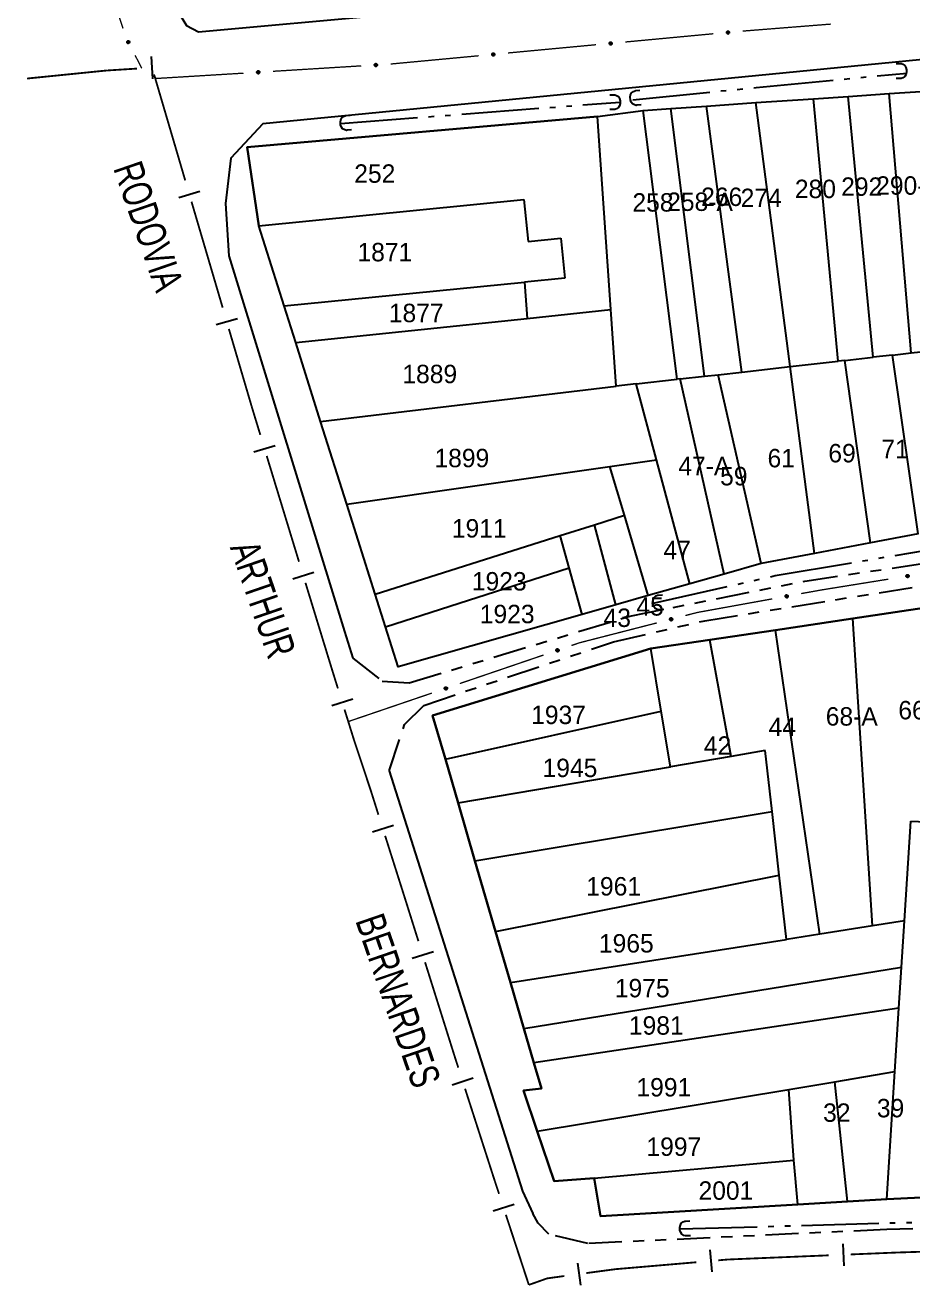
# Model space of a CAD drawing. Extents: x 201225 to 202591, y 4854937 to 4856079.
# Drawn here: x 201506.8 to 201627.3, y 4854936.7 to 4855107.8 of the extents above; entities that cross this region are included whole.
import ezdxf
from ezdxf.enums import TextEntityAlignment as Align

# ---------------------------------------------------------------- set-up
doc = ezdxf.new("R2010")
doc.units = 0
doc.header["$LTSCALE"] = 1.5
doc.header["$MEASUREMENT"] = 0
doc.linetypes.add('TRACO_05', pattern=[11, 7, -1, 0.5, -1, 0.5, -1])
doc.linetypes.add('TRACO_25', pattern=[8, 3, -1, 1, -1, 1, -1])
for name, color, linetype in [('CD_MALHA_LOTES', 7, 'CONTINUOUS'), ('HD-VALAS-DRENOS', 170, 'CONTINUOUS'), ('LM-LIM-SETORES-BAIRROS', 250, 'CONTINUOUS'), ('RU-QUADRA', 210, 'CONTINUOUS'), ('SV-BUEIRO-VALA', 7, 'CONTINUOUS'), ('SV-EIXO-RUA-N-PAV', 6, 'CONTINUOUS'), ('SV-EIXO-RUA-PAV', 20, 'CONTINUOUS'), ('SV-ROD-ESTADUAIS', 20, 'CONTINUOUS'), ('SV-RUA-NAO-PAV', 7, 'CONTINUOUS'), ('SV-RUA-PAVIM', 7, 'CONTINUOUS'), ('SV-TXT-ROD-EST', 7, 'CONTINUOUS'), ('Th_NmrPort', 7, 'CONTINUOUS')]:
    doc.layers.add(name, color=color, linetype=linetype)
doc.styles.add('ARIAL', font='ARIAL.SHX')

# ---------------------------------------------------------------- blocks, each defined once
blk = doc.blocks.new('COD120', base_point=(202325.86, 4856054.02))
at = {"layer": 'SV-BUEIRO-VALA'}
blk.add_lwpolyline([(202324.86, 4856052.62), (202324.86, 4856053.203333), (202324.86, 4856053.290833), (202324.943333, 4856053.524167), (202325.11, 4856053.786667), (202325.36, 4856053.9325), (202325.693333, 4856054.02), (202326.026667, 4856054.02), (202326.36, 4856053.9325), (202326.61, 4856053.786667), (202326.776667, 4856053.524167), (202326.86, 4856053.290833), (202326.86, 4856053.203333), (202326.86, 4856052.62)], dxfattribs=at)

msp = doc.modelspace()

# ---------------------------------------------------------------- linework, layer by layer
at = {"layer": 'CD_MALHA_LOTES', "linetype": 'Continuous', "flags": 128}
for points in [[(201605.99, 4855097.34), (201613.81, 4855097.87)], [(201613.81, 4855097.87), (201618.5, 4855098.19)], [(201617.15, 4855062.25), (201613.81, 4855097.87)], [(201618.5, 4855098.19), (201624.09, 4855098.57)], [(201621.93, 4855062.79), (201618.5, 4855098.19)], [(201624.09, 4855098.57), (201629.07, 4855098.91)], [(201627.09, 4855063.37), (201624.09, 4855098.57)], [(201584.48, 4855095.44), (201590.68, 4855096.29)], [(201590.68, 4855096.29), (201594.46, 4855096.55)], [(201595.29, 4855059.79), (201590.68, 4855096.29)], [(201594.46, 4855096.55), (201599.3, 4855096.88)], [(201599.01, 4855060.2), (201594.46, 4855096.55)], [(201599.3, 4855096.88), (201605.99, 4855097.34)], [(201604.07, 4855060.77), (201599.3, 4855096.88)], [(201610.67, 4855061.52), (201605.99, 4855097.34)], [(201584.48, 4855095.44), (201536.94, 4855091.31)], [(201586.32, 4855069.24), (201584.48, 4855095.44)], [(201536.94, 4855091.31), (201538.52, 4855080.6)], [(201538.52, 4855080.6), (201574.52, 4855084.19)], [(201574.52, 4855084.19), (201575.09, 4855078.5)], [(201541.95, 4855069.74), (201538.52, 4855080.6)], [(201575.09, 4855078.5), (201579.5, 4855078.93)], [(201579.5, 4855078.93), (201580.07, 4855073.52)], [(201541.95, 4855069.74), (201574.6, 4855072.98)], [(201580.07, 4855073.52), (201574.6, 4855072.98)], [(201574.6, 4855072.98), (201574.95, 4855068.05)], [(201543.53, 4855064.76), (201541.95, 4855069.74)], [(201574.95, 4855068.05), (201586.32, 4855069.24)], [(201587.05, 4855058.86), (201586.32, 4855069.24)], [(201543.53, 4855064.76), (201574.95, 4855068.05)], [(201546.91, 4855054.07), (201543.53, 4855064.76)], [(201627.09, 4855063.37), (201632.17, 4855063.94)], [(201610.67, 4855061.52), (201617.15, 4855062.25)], [(201618.09, 4855062.35), (201617.15, 4855062.25)], [(201618.09, 4855062.35), (201621.93, 4855062.79)], [(201621.54, 4855037.6), (201618.09, 4855062.35)], [(201624.52, 4855063.08), (201621.93, 4855062.79)], [(201624.52, 4855063.08), (201627.09, 4855063.37)], [(201628.01, 4855038.83), (201624.52, 4855063.08)], [(201595.72, 4855059.83), (201599.01, 4855060.2)], [(201599.01, 4855060.2), (201600.87, 4855060.41)], [(201600.87, 4855060.41), (201604.07, 4855060.77)], [(201606.7, 4855034.77), (201600.87, 4855060.41)], [(201604.07, 4855060.77), (201610.67, 4855061.52)], [(201613.97, 4855036.15), (201610.67, 4855061.52)], [(201546.91, 4855054.07), (201587.05, 4855058.86)], [(201589.75, 4855059.16), (201587.05, 4855058.86)], [(201589.75, 4855059.16), (201595.29, 4855059.79)], [(201592.5, 4855048.87), (201589.75, 4855059.16)], [(201595.72, 4855059.83), (201595.29, 4855059.79)], [(201601.68, 4855033.35), (201595.72, 4855059.83)], [(201550.47, 4855042.82), (201546.91, 4855054.07)], [(201586.19, 4855047.96), (201592.5, 4855048.87)], [(201597.01, 4855032.02), (201592.5, 4855048.87)], [(201550.47, 4855042.82), (201586.19, 4855047.96)], [(201588.15, 4855041.34), (201586.19, 4855047.96)], [(201554.32, 4855030.63), (201550.47, 4855042.82)], [(201584.09, 4855040.05), (201588.15, 4855041.34)], [(201591.38, 4855030.42), (201588.15, 4855041.34)], [(201579.45, 4855038.58), (201584.09, 4855040.05)], [(201586.99, 4855029.17), (201584.09, 4855040.05)], [(201554.32, 4855030.63), (201579.45, 4855038.58)], [(201580.65, 4855034.21), (201579.45, 4855038.58)], [(201628.01, 4855038.83), (201621.54, 4855037.6)], [(201613.97, 4855036.15), (201606.7, 4855034.77)], [(201621.54, 4855037.6), (201613.97, 4855036.15)], [(201606.7, 4855034.77), (201601.68, 4855033.35)], [(201555.73, 4855026.19), (201580.65, 4855034.21)], [(201582.4, 4855027.87), (201580.65, 4855034.21)], [(201601.68, 4855033.35), (201597.01, 4855032.02)], [(201597.01, 4855032.02), (201591.38, 4855030.42)], [(201555.73, 4855026.19), (201554.32, 4855030.63)], [(201591.38, 4855030.42), (201586.99, 4855029.17)], [(201582.4, 4855027.87), (201557.44, 4855020.78)], [(201586.99, 4855029.17), (201582.4, 4855027.87)], [(201619.15, 4855027.31), (201629.74, 4855028.89)], [(201557.44, 4855020.78), (201555.73, 4855026.19)], [(201608.65, 4855025.75), (201619.15, 4855027.31)], [(201621.83, 4854985.6), (201619.15, 4855027.31)], [(201591.73, 4855023.24), (201599.73, 4855024.43)], [(201599.73, 4855024.43), (201608.65, 4855025.75)], [(201602.62, 4855008.6), (201599.73, 4855024.43)], [(201614.69, 4854984.48), (201608.65, 4855025.75)], [(201562.12, 4855014.14), (201591.73, 4855023.24)], [(201593.16, 4855014.72), (201591.73, 4855023.24)], [(201563.85, 4855008.21), (201562.12, 4855014.14)], [(201563.85, 4855008.21), (201593.16, 4855014.72)], [(201594.4, 4855007.2), (201593.16, 4855014.72)], [(201607.26, 4855009.4), (201602.62, 4855008.6)], [(201608.19, 4855001.11), (201607.26, 4855009.4)], [(201565.58, 4855002.28), (201563.85, 4855008.21)], [(201565.58, 4855002.28), (201594.4, 4855007.2)], [(201602.62, 4855008.6), (201594.4, 4855007.2)], [(201567.87, 4854994.42), (201565.58, 4855002.28)], [(201567.87, 4854994.42), (201608.19, 4855001.11)], [(201609.15, 4854992.49), (201608.19, 4855001.11)], [(201626.17, 4854986.28), (201627.04, 4854999.8)], [(201627.04, 4854999.8), (201631.19, 4854999.65)], [(201570.67, 4854984.84), (201567.87, 4854994.42)], [(201570.67, 4854984.84), (201609.15, 4854992.49)], [(201610.13, 4854983.77), (201609.15, 4854992.49)], [(201572.69, 4854977.9), (201570.67, 4854984.84)], [(201621.83, 4854985.6), (201614.69, 4854984.48)], [(201626.17, 4854986.28), (201621.83, 4854985.6)], [(201625.77, 4854980), (201626.17, 4854986.28)], [(201572.69, 4854977.9), (201610.13, 4854983.77)], [(201614.69, 4854984.48), (201610.13, 4854983.77)], [(201574.52, 4854971.65), (201625.77, 4854980)], [(201625.41, 4854974.44), (201625.77, 4854980)], [(201574.52, 4854971.65), (201572.69, 4854977.9)], [(201625.41, 4854974.44), (201575.87, 4854967)], [(201624.86, 4854965.81), (201625.41, 4854974.44)], [(201575.87, 4854967), (201574.52, 4854971.65)], [(201576.88, 4854963.54), (201575.87, 4854967)], [(201610.48, 4854963.41), (201616.69, 4854964.45)], [(201616.69, 4854964.45), (201624.86, 4854965.81)], [(201618.43, 4854948.19), (201616.69, 4854964.45)], [(201623.75, 4854948.49), (201624.86, 4854965.81)], [(201574.45, 4854963.25), (201576.88, 4854963.54)], [(201576.31, 4854957.71), (201574.45, 4854963.25)], [(201576.31, 4854957.71), (201610.48, 4854963.41)], [(201611.13, 4854953.8), (201610.48, 4854963.41)], [(201578.6, 4854950.93), (201576.31, 4854957.71)], [(201584.05, 4854951.36), (201611.13, 4854953.8)], [(201611.7, 4854947.79), (201611.13, 4854953.8)], [(201584.05, 4854951.36), (201578.6, 4854950.93)], [(201584.91, 4854946.2), (201584.05, 4854951.36)], [(201611.7, 4854947.79), (201584.91, 4854946.2)], [(201618.43, 4854948.19), (201611.7, 4854947.79)], [(201623.75, 4854948.49), (201618.43, 4854948.19)], [(201628.48, 4854948.72), (201623.75, 4854948.49)]]:
    msp.add_lwpolyline(points, dxfattribs=at)
at = {"layer": 'HD-VALAS-DRENOS', "linetype": 'TRACO_05'}
for points in [[(201589.29, 4855097.73, 10.26), (201606.05, 4855099.4, 10.26), (201626.52, 4855101.35, 10.17)], [(201549.61, 4855094.51, 10.63), (201587.57, 4855097.41, 10.24)], [(201591.87, 4855029.35, 9.65), (201608.63, 4855033.14, 9.62), (201634.5, 4855037.5, 9.23), (201648.68, 4855039.56, 8.33)], [(201595.68, 4854944.47, 9.64), (201645.26, 4854945.86, 9.65), (201668.35, 4854946.54, 9.26)]]:
    msp.add_polyline3d(points, dxfattribs=at)
at = {"layer": 'LM-LIM-SETORES-BAIRROS'}
for points in [[(201523.91, 4855103.58), (201524.09, 4855100.59)], [(201530.54, 4855085.28), (201527.67, 4855084.44)], [(201535.62, 4855068.01), (201532.74, 4855067.17)], [(201540.74, 4855050.77), (201537.87, 4855049.9)], [(201546, 4855033.56), (201543.13, 4855032.68)], [(201551.29, 4855016.36), (201548.43, 4855015.47)], [(201556.8, 4854999.23), (201553.94, 4854998.33)], [(201562.22, 4854982.07), (201559.36, 4854981.17)], [(201567.64, 4854964.91), (201564.79, 4854963.99)], [(201573.18, 4854947.79), (201570.33, 4854946.86)], [(201617.81, 4854942.46), (201617.93, 4854939.46)], [(201599.76, 4854941.61), (201600.02, 4854938.62)], [(201581.79, 4854939.82), (201582.19, 4854936.85)]]:
    msp.add_lwpolyline(points, dxfattribs=at)
at = {"layer": 'LM-LIM-SETORES-BAIRROS', "const_width": 0.25}
for points in [[(201517.95, 4855101.71), (201507.07, 4855100.61)], [(201518.01, 4855101.71), (201517.95, 4855101.71)], [(201522, 4855101.96), (201518.01, 4855101.71)], [(201528.54, 4855086.78), (201524.31, 4855101.17)], [(201533.62, 4855069.51), (201529.39, 4855083.9)], [(201537.56, 4855056.09), (201534.46, 4855066.63)], [(201537.56, 4855056.08), (201537.56, 4855056.09)], [(201538.73, 4855052.25), (201537.56, 4855056.08)], [(201543.98, 4855035.03), (201539.6, 4855049.38)], [(201544.98, 4855031.76), (201544.86, 4855032.16)], [(201545.15, 4855031.21), (201544.98, 4855031.76)], [(201548.33, 4855020.82), (201545.15, 4855031.21)], [(201548.37, 4855020.69), (201548.33, 4855020.82)], [(201549.26, 4855017.83), (201548.37, 4855020.69)], [(201551.45, 4855010.82), (201550.16, 4855014.96)], [(201551.66, 4855010.19), (201551.45, 4855010.82)], [(201553.6, 4855004.35), (201551.66, 4855010.19)], [(201553.86, 4855003.55), (201553.6, 4855004.35)], [(201554.76, 4855000.69), (201553.86, 4855003.55)], [(201558.33, 4854989.44), (201555.67, 4854997.83)], [(201558.39, 4854989.25), (201558.33, 4854989.44)], [(201560.19, 4854983.52), (201558.39, 4854989.25)], [(201561.18, 4854980.38), (201561.09, 4854980.66)], [(201561.39, 4854979.71), (201561.18, 4854980.38)], [(201565.11, 4854967.88), (201561.39, 4854979.71)], [(201565.29, 4854967.31), (201565.11, 4854967.88)], [(201565.6, 4854966.36), (201565.29, 4854967.31)], [(201570.56, 4854950.96), (201566.52, 4854963.5)], [(201570.82, 4854950.18), (201570.56, 4854950.96)], [(201571.13, 4854949.23), (201570.82, 4854950.18)], [(201575.18, 4854936.87), (201572.06, 4854946.38)], [(201602.03, 4854940.3), (201600.89, 4854940.2)], [(201602.88, 4854940.34), (201602.03, 4854940.3)], [(201615.87, 4854940.88), (201602.88, 4854940.34)], [(201624.39, 4854941.23), (201618.87, 4854941)], [(201624.87, 4854941.25), (201624.39, 4854941.23)], [(201633.86, 4854941.54), (201624.87, 4854941.25)], [(201586.94, 4854939), (201582.98, 4854938.47)], [(201597.9, 4854939.94), (201586.94, 4854939)], [(201586.94, 4854939), (201586.94, 4854939)], [(201576.12, 4854937.2), (201575.18, 4854936.87)], [(201577.66, 4854937.75), (201576.12, 4854937.2)], [(201578.02, 4854937.8), (201577.66, 4854937.75)], [(201580, 4854938.07), (201578.02, 4854937.8)]]:
    msp.add_lwpolyline(points, dxfattribs=at)
at = {"layer": 'RU-QUADRA', "linetype": 'Continuous', "flags": 128}
for points in [[(201628.01, 4855038.83), (201621.54, 4855037.6), (201613.97, 4855036.15), (201606.7, 4855034.77), (201601.68, 4855033.35), (201597.01, 4855032.02), (201591.38, 4855030.42), (201586.99, 4855029.17), (201582.4, 4855027.87), (201557.44, 4855020.78), (201555.73, 4855026.19), (201554.32, 4855030.63), (201550.47, 4855042.82), (201546.91, 4855054.07), (201543.53, 4855064.76), (201541.95, 4855069.74), (201538.52, 4855080.6), (201536.94, 4855091.31), (201584.48, 4855095.44), (201590.68, 4855096.29), (201594.46, 4855096.55), (201599.3, 4855096.88), (201605.99, 4855097.34), (201613.81, 4855097.87), (201618.5, 4855098.19), (201624.09, 4855098.57), (201629.07, 4855098.91)], [(201629.74, 4855028.89), (201619.15, 4855027.31), (201608.65, 4855025.75), (201599.73, 4855024.43), (201591.75, 4855023.24), (201562.12, 4855014.14), (201563.85, 4855008.21), (201565.58, 4855002.28), (201567.87, 4854994.42), (201570.67, 4854984.84), (201572.69, 4854977.9), (201574.52, 4854971.65), (201575.87, 4854967), (201576.88, 4854963.54), (201574.45, 4854963.25), (201576.31, 4854957.71), (201578.6, 4854950.93), (201584.05, 4854951.36), (201584.91, 4854946.2), (201611.7, 4854947.79), (201618.43, 4854948.19), (201623.75, 4854948.49), (201628.48, 4854948.72)]]:
    msp.add_lwpolyline(points, dxfattribs=at)
at = {"layer": 'SV-EIXO-RUA-N-PAV', "const_width": 0.18}
for points in [[(201614.81, 4855031.18), (201623.98, 4855032.66)], [(201612.14, 4855030.7), (201614.11, 4855031.05)], [(201614.11, 4855031.05), (201614.81, 4855031.18)], [(201598.11, 4855028.15), (201608.21, 4855029.98)], [(201596.43, 4855027.72), (201597.4, 4855027.97)], [(201597.4, 4855027.97), (201598.11, 4855028.15)], [(201582.04, 4855024.02), (201592.55, 4855026.72)], [(201581.9, 4855023.97), (201582.04, 4855024.02)], [(201565.81, 4855018.49), (201577.17, 4855022.36)], [(201580.96, 4855023.65), (201581.9, 4855023.97)], [(201550.67, 4855013.33), (201562.03, 4855017.2)], [(201575.39, 4854936.98), (201575.54, 4854937)]]:
    msp.add_lwpolyline(points, dxfattribs=at)
at = {"layer": 'SV-EIXO-RUA-N-PAV'}
for points in [[(201626.42, 4855033.17), (201626.45, 4855033.21), (201626.48, 4855033.24), (201626.52, 4855033.25), (201626.55, 4855033.26), (201626.59, 4855033.26), (201626.62, 4855033.25), (201626.66, 4855033.24), (201626.7, 4855033.21), (201626.73, 4855033.17), (201626.75, 4855033.14), (201626.75, 4855033.11), (201626.75, 4855033.07), (201626.75, 4855033.04), (201626.73, 4855033), (201626.7, 4855032.96), (201626.67, 4855032.93), (201626.64, 4855032.92), (201626.6, 4855032.91), (201626.56, 4855032.91), (201626.53, 4855032.91), (201626.49, 4855032.93), (201626.45, 4855032.96), (201626.42, 4855032.99), (201626.41, 4855033.02), (201626.4, 4855033.06), (201626.4, 4855033.09), (201626.4, 4855033.13), (201626.42, 4855033.17)], [(201610.02, 4855030.42), (201610.04, 4855030.46), (201610.07, 4855030.49), (201610.11, 4855030.51), (201610.14, 4855030.52), (201610.18, 4855030.52), (201610.21, 4855030.51), (201610.25, 4855030.5), (201610.29, 4855030.47), (201610.32, 4855030.44), (201610.34, 4855030.41), (201610.35, 4855030.37), (201610.35, 4855030.34), (201610.35, 4855030.3), (201610.33, 4855030.26), (201610.3, 4855030.22), (201610.27, 4855030.19), (201610.24, 4855030.18), (201610.2, 4855030.17), (201610.17, 4855030.17), (201610.13, 4855030.17), (201610.09, 4855030.18), (201610.05, 4855030.21), (201610.02, 4855030.24), (201610.01, 4855030.28), (201610, 4855030.31), (201610, 4855030.35), (201610, 4855030.38), (201610.02, 4855030.42)], [(201594.32, 4855027.29), (201594.35, 4855027.33), (201594.38, 4855027.36), (201594.41, 4855027.38), (201594.44, 4855027.39), (201594.48, 4855027.4), (201594.51, 4855027.4), (201594.55, 4855027.39), (201594.6, 4855027.36), (201594.63, 4855027.33), (201594.65, 4855027.3), (201594.66, 4855027.27), (201594.67, 4855027.23), (201594.66, 4855027.19), (201594.65, 4855027.15), (201594.63, 4855027.11), (201594.6, 4855027.08), (201594.56, 4855027.06), (201594.53, 4855027.05), (201594.5, 4855027.05), (201594.46, 4855027.05), (201594.42, 4855027.06), (201594.38, 4855027.08), (201594.35, 4855027.11), (201594.33, 4855027.14), (201594.32, 4855027.18), (201594.31, 4855027.21), (201594.31, 4855027.25), (201594.32, 4855027.29)], [(201578.89, 4855023.06), (201578.91, 4855023.11), (201578.94, 4855023.14), (201578.97, 4855023.16), (201579, 4855023.17), (201579.04, 4855023.18), (201579.07, 4855023.18), (201579.11, 4855023.18), (201579.16, 4855023.16), (201579.19, 4855023.13), (201579.21, 4855023.1), (201579.23, 4855023.06), (201579.24, 4855023.03), (201579.24, 4855022.99), (201579.23, 4855022.95), (201579.21, 4855022.91), (201579.18, 4855022.88), (201579.15, 4855022.86), (201579.12, 4855022.84), (201579.08, 4855022.83), (201579.05, 4855022.83), (201579, 4855022.84), (201578.96, 4855022.86), (201578.93, 4855022.89), (201578.91, 4855022.92), (201578.89, 4855022.95), (201578.88, 4855022.99), (201578.88, 4855023.02), (201578.89, 4855023.06)], [(201563.75, 4855017.9), (201563.77, 4855017.95), (201563.8, 4855017.98), (201563.83, 4855018), (201563.86, 4855018.01), (201563.89, 4855018.02), (201563.93, 4855018.02), (201563.97, 4855018.02), (201564.01, 4855017.99), (201564.05, 4855017.96), (201564.07, 4855017.94), (201564.08, 4855017.9), (201564.09, 4855017.87), (201564.09, 4855017.83), (201564.08, 4855017.79), (201564.06, 4855017.75), (201564.03, 4855017.71), (201564, 4855017.69), (201563.97, 4855017.68), (201563.94, 4855017.67), (201563.9, 4855017.67), (201563.86, 4855017.68), (201563.82, 4855017.7), (201563.78, 4855017.73), (201563.76, 4855017.76), (201563.75, 4855017.79), (201563.74, 4855017.82), (201563.74, 4855017.86), (201563.75, 4855017.9)]]:
    msp.add_lwpolyline(points, close=True, dxfattribs=at)
for points in [[(201626.4, 4855033.13), (201626.7, 4855033.21)], [(201626.4, 4855033.09), (201626.73, 4855033.17)], [(201626.4, 4855033.06), (201626.75, 4855033.14)], [(201626.41, 4855033.15), (201626.68, 4855033.22)], [(201626.41, 4855033.11), (201626.71, 4855033.19)], [(201626.41, 4855033.08), (201626.73, 4855033.16)], [(201626.41, 4855033.04), (201626.75, 4855033.12)], [(201626.41, 4855033.02), (201626.75, 4855033.11)], [(201626.42, 4855033.17), (201626.66, 4855033.24)], [(201626.42, 4855033.01), (201626.75, 4855033.09)], [(201626.42, 4855032.99), (201626.75, 4855033.07)], [(201626.44, 4855033.19), (201626.64, 4855033.24)], [(201626.44, 4855032.97), (201626.75, 4855033.05)], [(201626.45, 4855033.21), (201626.62, 4855033.25)], [(201626.45, 4855032.96), (201626.75, 4855033.04)], [(201626.47, 4855033.22), (201626.6, 4855033.25)], [(201626.47, 4855032.95), (201626.74, 4855033.02)], [(201626.48, 4855033.24), (201626.59, 4855033.26)], [(201626.49, 4855032.93), (201626.73, 4855033)], [(201626.51, 4855032.92), (201626.71, 4855032.98)], [(201626.53, 4855032.91), (201626.7, 4855032.96)], [(201626.55, 4855032.91), (201626.68, 4855032.94)], [(201626.56, 4855032.91), (201626.67, 4855032.93)], [(201610, 4855030.38), (201610.29, 4855030.47)], [(201610, 4855030.36), (201610.3, 4855030.46)], [(201610, 4855030.35), (201610.32, 4855030.44)], [(201610, 4855030.33), (201610.32, 4855030.42)], [(201610, 4855030.31), (201610.34, 4855030.41)], [(201610.01, 4855030.4), (201610.27, 4855030.49)], [(201610.01, 4855030.29), (201610.34, 4855030.39)], [(201610.01, 4855030.28), (201610.35, 4855030.37)], [(201610.02, 4855030.42), (201610.25, 4855030.5)], [(201610.02, 4855030.26), (201610.35, 4855030.36)], [(201610.02, 4855030.24), (201610.35, 4855030.34)], [(201610.03, 4855030.44), (201610.22, 4855030.51)], [(201610.04, 4855030.46), (201610.21, 4855030.51)], [(201610.04, 4855030.23), (201610.34, 4855030.32)], [(201610.05, 4855030.21), (201610.35, 4855030.3)], [(201610.06, 4855030.48), (201610.19, 4855030.51)], [(201610.07, 4855030.49), (201610.18, 4855030.52)], [(201610.08, 4855030.2), (201610.34, 4855030.28)], [(201610.09, 4855030.18), (201610.33, 4855030.26)], [(201610.12, 4855030.18), (201610.31, 4855030.24)], [(201610.13, 4855030.17), (201610.3, 4855030.22)], [(201610.15, 4855030.17), (201610.28, 4855030.21)], [(201610.17, 4855030.17), (201610.27, 4855030.19)], [(201594.31, 4855027.25), (201594.6, 4855027.36)], [(201594.31, 4855027.21), (201594.63, 4855027.33)], [(201594.32, 4855027.29), (201594.55, 4855027.39)], [(201594.32, 4855027.27), (201594.57, 4855027.37)], [(201594.32, 4855027.23), (201594.61, 4855027.35)], [(201594.32, 4855027.2), (201594.63, 4855027.32)], [(201594.32, 4855027.18), (201594.65, 4855027.3)], [(201594.33, 4855027.16), (201594.65, 4855027.28)], [(201594.33, 4855027.14), (201594.66, 4855027.27)], [(201594.34, 4855027.31), (201594.53, 4855027.39)], [(201594.34, 4855027.13), (201594.66, 4855027.25)], [(201594.35, 4855027.33), (201594.51, 4855027.4)], [(201594.35, 4855027.11), (201594.67, 4855027.23)], [(201594.36, 4855027.1), (201594.66, 4855027.21)], [(201594.37, 4855027.35), (201594.49, 4855027.4)], [(201594.38, 4855027.36), (201594.48, 4855027.4)], [(201594.38, 4855027.08), (201594.66, 4855027.19)], [(201594.4, 4855027.07), (201594.65, 4855027.17)], [(201594.42, 4855027.06), (201594.65, 4855027.15)], [(201594.44, 4855027.06), (201594.63, 4855027.13)], [(201594.46, 4855027.05), (201594.63, 4855027.11)], [(201594.48, 4855027.05), (201594.6, 4855027.09)], [(201594.5, 4855027.05), (201594.6, 4855027.08)], [(201578.88, 4855023.02), (201579.16, 4855023.16)], [(201578.88, 4855022.99), (201579.19, 4855023.13)], [(201578.89, 4855023.06), (201579.11, 4855023.18)], [(201578.89, 4855023.04), (201579.13, 4855023.16)], [(201578.89, 4855023), (201579.17, 4855023.14)], [(201578.89, 4855022.97), (201579.2, 4855023.11)], [(201578.89, 4855022.95), (201579.21, 4855023.1)], [(201578.9, 4855023.09), (201579.09, 4855023.18)], [(201578.9, 4855022.94), (201579.22, 4855023.08)], [(201578.91, 4855023.11), (201579.07, 4855023.18)], [(201578.91, 4855022.92), (201579.23, 4855023.06)], [(201578.92, 4855022.9), (201579.23, 4855023.05)], [(201578.93, 4855023.13), (201579.05, 4855023.18)], [(201578.93, 4855022.89), (201579.24, 4855023.03)], [(201578.94, 4855023.14), (201579.04, 4855023.18)], [(201578.95, 4855022.88), (201579.23, 4855023.01)], [(201578.96, 4855022.86), (201579.24, 4855022.99)], [(201578.99, 4855022.85), (201579.23, 4855022.97)], [(201579, 4855022.84), (201579.23, 4855022.95)], [(201579.03, 4855022.84), (201579.21, 4855022.93)], [(201579.05, 4855022.83), (201579.21, 4855022.91)], [(201579.07, 4855022.83), (201579.19, 4855022.89)], [(201579.08, 4855022.83), (201579.18, 4855022.88)], [(201563.74, 4855017.88), (201563.99, 4855018)], [(201563.74, 4855017.86), (201564.01, 4855017.99)], [(201563.74, 4855017.84), (201564.03, 4855017.98)], [(201563.74, 4855017.82), (201564.05, 4855017.96)], [(201563.75, 4855017.9), (201563.97, 4855018.02)], [(201563.75, 4855017.81), (201564.05, 4855017.95)], [(201563.75, 4855017.79), (201564.07, 4855017.94)], [(201563.76, 4855017.93), (201563.94, 4855018.02)], [(201563.76, 4855017.77), (201564.08, 4855017.92)], [(201563.76, 4855017.76), (201564.08, 4855017.9)], [(201563.77, 4855017.95), (201563.93, 4855018.02)], [(201563.78, 4855017.97), (201563.9, 4855018.02)], [(201563.78, 4855017.74), (201564.09, 4855017.88)], [(201563.78, 4855017.73), (201564.09, 4855017.87)], [(201563.8, 4855017.98), (201563.89, 4855018.02)], [(201563.8, 4855017.71), (201564.09, 4855017.85)], [(201563.82, 4855017.7), (201564.09, 4855017.83)], [(201563.84, 4855017.69), (201564.08, 4855017.81)], [(201563.86, 4855017.68), (201564.08, 4855017.79)], [(201563.88, 4855017.68), (201564.07, 4855017.77)], [(201563.9, 4855017.67), (201564.06, 4855017.75)], [(201563.92, 4855017.67), (201564.04, 4855017.73)], [(201563.94, 4855017.67), (201564.03, 4855017.71)]]:
    msp.add_lwpolyline(points, dxfattribs=at)
at = {"layer": 'SV-EIXO-RUA-PAV', "const_width": 0.18}
for points in [[(201516.3, 4855118.8), (201520.1, 4855107.41)], [(201604.21, 4855107.05), (201616.17, 4855108)], [(201588.28, 4855105.57), (201600.22, 4855106.69)], [(201572.34, 4855104.08), (201584.29, 4855105.2)], [(201521.73, 4855103.77), (201522.19, 4855102.88)], [(201522.19, 4855102.88), (201522.64, 4855102)], [(201556.41, 4855102.58), (201568.36, 4855103.7)], [(201524.48, 4855100.61), (201536.45, 4855101.34)], [(201540.45, 4855101.59), (201552.42, 4855102.33)]]:
    msp.add_lwpolyline(points, dxfattribs=at)
at = {"layer": 'SV-EIXO-RUA-PAV'}
for points in [[(201602.06, 4855106.97), (201602.09, 4855107.01), (201602.13, 4855107.04), (201602.16, 4855107.05), (201602.19, 4855107.06), (201602.23, 4855107.06), (201602.27, 4855107.05), (201602.3, 4855107.03), (201602.34, 4855107), (201602.37, 4855106.96), (201602.38, 4855106.93), (201602.39, 4855106.9), (201602.39, 4855106.86), (201602.38, 4855106.82), (201602.36, 4855106.79), (201602.33, 4855106.75), (201602.3, 4855106.72), (201602.26, 4855106.71), (201602.23, 4855106.7), (201602.19, 4855106.7), (201602.16, 4855106.71), (201602.12, 4855106.73), (201602.08, 4855106.76), (201602.05, 4855106.79), (201602.04, 4855106.83), (201602.04, 4855106.86), (201602.04, 4855106.9), (201602.04, 4855106.93), (201602.06, 4855106.97)], [(201520.85, 4855105.73), (201520.89, 4855105.71), (201520.93, 4855105.69), (201520.96, 4855105.66), (201520.97, 4855105.63), (201520.99, 4855105.6), (201520.99, 4855105.57), (201520.99, 4855105.52), (201520.98, 4855105.48), (201520.95, 4855105.44), (201520.93, 4855105.41), (201520.9, 4855105.39), (201520.86, 4855105.38), (201520.83, 4855105.38), (201520.79, 4855105.38), (201520.74, 4855105.39), (201520.7, 4855105.42), (201520.68, 4855105.44), (201520.66, 4855105.47), (201520.65, 4855105.51), (201520.64, 4855105.54), (201520.64, 4855105.58), (201520.66, 4855105.63), (201520.68, 4855105.67), (201520.7, 4855105.69), (201520.73, 4855105.71), (201520.77, 4855105.72), (201520.8, 4855105.73), (201520.85, 4855105.73)], [(201586.13, 4855105.48), (201586.16, 4855105.52), (201586.2, 4855105.54), (201586.23, 4855105.56), (201586.26, 4855105.56), (201586.3, 4855105.56), (201586.34, 4855105.55), (201586.37, 4855105.54), (201586.41, 4855105.51), (201586.44, 4855105.47), (201586.45, 4855105.44), (201586.46, 4855105.4), (201586.46, 4855105.37), (201586.45, 4855105.33), (201586.43, 4855105.29), (201586.4, 4855105.25), (201586.37, 4855105.23), (201586.33, 4855105.22), (201586.3, 4855105.21), (201586.26, 4855105.21), (201586.23, 4855105.22), (201586.19, 4855105.24), (201586.15, 4855105.27), (201586.12, 4855105.3), (201586.11, 4855105.33), (201586.11, 4855105.37), (201586.11, 4855105.4), (201586.11, 4855105.44), (201586.13, 4855105.48)], [(201570.2, 4855103.99), (201570.23, 4855104.02), (201570.27, 4855104.05), (201570.3, 4855104.06), (201570.33, 4855104.07), (201570.37, 4855104.07), (201570.4, 4855104.06), (201570.44, 4855104.04), (201570.48, 4855104.01), (201570.51, 4855103.98), (201570.52, 4855103.94), (201570.53, 4855103.91), (201570.53, 4855103.87), (201570.52, 4855103.84), (201570.5, 4855103.8), (201570.47, 4855103.76), (201570.44, 4855103.74), (201570.4, 4855103.72), (201570.37, 4855103.72), (201570.33, 4855103.72), (201570.3, 4855103.72), (201570.26, 4855103.74), (201570.22, 4855103.77), (201570.19, 4855103.81), (201570.18, 4855103.84), (201570.18, 4855103.88), (201570.17, 4855103.91), (201570.18, 4855103.95), (201570.2, 4855103.99)], [(201538.3, 4855101.57), (201538.33, 4855101.6), (201538.37, 4855101.63), (201538.4, 4855101.64), (201538.44, 4855101.65), (201538.47, 4855101.64), (201538.51, 4855101.64), (201538.54, 4855101.62), (201538.58, 4855101.59), (201538.6, 4855101.55), (201538.62, 4855101.51), (201538.62, 4855101.48), (201538.62, 4855101.45), (201538.61, 4855101.41), (201538.59, 4855101.37), (201538.56, 4855101.33), (201538.53, 4855101.31), (201538.49, 4855101.3), (201538.46, 4855101.29), (201538.42, 4855101.29), (201538.39, 4855101.3), (201538.35, 4855101.32), (201538.31, 4855101.35), (201538.29, 4855101.39), (201538.28, 4855101.42), (201538.27, 4855101.46), (201538.27, 4855101.49), (201538.28, 4855101.53), (201538.3, 4855101.57)], [(201554.27, 4855102.55), (201554.3, 4855102.59), (201554.34, 4855102.61), (201554.37, 4855102.62), (201554.41, 4855102.63), (201554.44, 4855102.63), (201554.48, 4855102.62), (201554.51, 4855102.6), (201554.55, 4855102.57), (201554.57, 4855102.53), (201554.59, 4855102.5), (201554.59, 4855102.46), (201554.59, 4855102.43), (201554.58, 4855102.39), (201554.56, 4855102.35), (201554.53, 4855102.32), (201554.5, 4855102.29), (201554.46, 4855102.28), (201554.43, 4855102.28), (201554.39, 4855102.28), (201554.36, 4855102.29), (201554.32, 4855102.3), (201554.28, 4855102.34), (201554.26, 4855102.37), (201554.25, 4855102.41), (201554.24, 4855102.44), (201554.24, 4855102.48), (201554.25, 4855102.51), (201554.27, 4855102.55)]]:
    msp.add_lwpolyline(points, close=True, dxfattribs=at)
for points in [[(201602.04, 4855106.93), (201602.34, 4855107)], [(201602.04, 4855106.92), (201602.35, 4855106.98)], [(201602.04, 4855106.9), (201602.37, 4855106.96)], [(201602.04, 4855106.88), (201602.37, 4855106.95)], [(201602.04, 4855106.86), (201602.38, 4855106.93)], [(201602.04, 4855106.85), (201602.38, 4855106.91)], [(201602.04, 4855106.83), (201602.39, 4855106.9)], [(201602.05, 4855106.95), (201602.32, 4855107.01)], [(201602.05, 4855106.81), (201602.39, 4855106.88)], [(201602.05, 4855106.79), (201602.39, 4855106.86)], [(201602.06, 4855106.97), (201602.3, 4855107.03)], [(201602.07, 4855106.78), (201602.38, 4855106.84)], [(201602.08, 4855106.99), (201602.28, 4855107.04)], [(201602.08, 4855106.76), (201602.38, 4855106.82)], [(201602.09, 4855107.01), (201602.27, 4855107.05)], [(201602.1, 4855106.75), (201602.37, 4855106.8)], [(201602.11, 4855107.03), (201602.24, 4855107.05)], [(201602.12, 4855106.73), (201602.36, 4855106.79)], [(201602.13, 4855107.04), (201602.23, 4855107.06)], [(201602.14, 4855106.72), (201602.34, 4855106.77)], [(201602.16, 4855106.71), (201602.33, 4855106.75)], [(201602.18, 4855106.71), (201602.31, 4855106.73)], [(201602.19, 4855106.7), (201602.3, 4855106.72)], [(201520.64, 4855105.58), (201520.79, 4855105.38)], [(201520.64, 4855105.56), (201520.76, 4855105.39)], [(201520.64, 4855105.54), (201520.74, 4855105.39)], [(201520.64, 4855105.52), (201520.72, 4855105.41)], [(201520.65, 4855105.6), (201520.8, 4855105.38)], [(201520.65, 4855105.51), (201520.7, 4855105.42)], [(201520.66, 4855105.63), (201520.83, 4855105.38)], [(201520.67, 4855105.65), (201520.84, 4855105.38)], [(201520.68, 4855105.67), (201520.86, 4855105.38)], [(201520.69, 4855105.68), (201520.88, 4855105.39)], [(201520.7, 4855105.69), (201520.9, 4855105.39)], [(201520.72, 4855105.7), (201520.91, 4855105.4)], [(201520.73, 4855105.71), (201520.93, 4855105.41)], [(201520.75, 4855105.71), (201520.94, 4855105.43)], [(201520.77, 4855105.72), (201520.95, 4855105.44)], [(201520.79, 4855105.72), (201520.96, 4855105.46)], [(201520.8, 4855105.73), (201520.98, 4855105.48)], [(201520.82, 4855105.73), (201520.98, 4855105.5)], [(201520.85, 4855105.73), (201520.99, 4855105.52)], [(201520.87, 4855105.72), (201520.99, 4855105.55)], [(201520.89, 4855105.71), (201520.99, 4855105.57)], [(201520.91, 4855105.7), (201520.98, 4855105.59)], [(201520.93, 4855105.69), (201520.99, 4855105.6)], [(201586.11, 4855105.44), (201586.41, 4855105.51)], [(201586.11, 4855105.42), (201586.42, 4855105.49)], [(201586.11, 4855105.4), (201586.44, 4855105.47)], [(201586.11, 4855105.39), (201586.44, 4855105.45)], [(201586.11, 4855105.37), (201586.45, 4855105.44)], [(201586.11, 4855105.35), (201586.45, 4855105.42)], [(201586.11, 4855105.33), (201586.46, 4855105.4)], [(201586.12, 4855105.46), (201586.39, 4855105.52)], [(201586.12, 4855105.32), (201586.45, 4855105.38)], [(201586.12, 4855105.3), (201586.46, 4855105.37)], [(201586.13, 4855105.48), (201586.37, 4855105.54)], [(201586.14, 4855105.28), (201586.45, 4855105.35)], [(201586.15, 4855105.5), (201586.35, 4855105.55)], [(201586.15, 4855105.27), (201586.45, 4855105.33)], [(201586.16, 4855105.52), (201586.34, 4855105.55)], [(201586.17, 4855105.25), (201586.44, 4855105.31)], [(201586.18, 4855105.53), (201586.31, 4855105.56)], [(201586.19, 4855105.24), (201586.43, 4855105.29)], [(201586.2, 4855105.54), (201586.3, 4855105.56)], [(201586.21, 4855105.23), (201586.41, 4855105.27)], [(201586.23, 4855105.22), (201586.4, 4855105.25)], [(201586.25, 4855105.22), (201586.38, 4855105.24)], [(201586.26, 4855105.21), (201586.37, 4855105.23)], [(201570.17, 4855103.91), (201570.51, 4855103.98)], [(201570.18, 4855103.95), (201570.48, 4855104.01)], [(201570.18, 4855103.93), (201570.49, 4855104)], [(201570.18, 4855103.89), (201570.51, 4855103.96)], [(201570.18, 4855103.88), (201570.52, 4855103.94)], [(201570.18, 4855103.86), (201570.52, 4855103.92)], [(201570.18, 4855103.84), (201570.53, 4855103.91)], [(201570.19, 4855103.96), (201570.46, 4855104.03)], [(201570.19, 4855103.82), (201570.52, 4855103.89)], [(201570.19, 4855103.81), (201570.53, 4855103.87)], [(201570.2, 4855103.99), (201570.44, 4855104.04)], [(201570.21, 4855103.79), (201570.52, 4855103.85)], [(201570.22, 4855104.01), (201570.42, 4855104.05)], [(201570.22, 4855103.77), (201570.52, 4855103.84)], [(201570.23, 4855104.02), (201570.4, 4855104.06)], [(201570.24, 4855103.76), (201570.51, 4855103.82)], [(201570.25, 4855104.04), (201570.38, 4855104.06)], [(201570.26, 4855103.74), (201570.5, 4855103.8)], [(201570.27, 4855104.05), (201570.37, 4855104.07)], [(201570.28, 4855103.74), (201570.48, 4855103.78)], [(201570.3, 4855103.72), (201570.47, 4855103.76)], [(201570.32, 4855103.72), (201570.45, 4855103.75)], [(201570.33, 4855103.72), (201570.44, 4855103.74)], [(201538.27, 4855101.49), (201538.6, 4855101.55)], [(201538.27, 4855101.46), (201538.62, 4855101.51)], [(201538.28, 4855101.53), (201538.58, 4855101.59)], [(201538.28, 4855101.51), (201538.59, 4855101.57)], [(201538.28, 4855101.48), (201538.61, 4855101.53)], [(201538.28, 4855101.44), (201538.62, 4855101.49)], [(201538.28, 4855101.42), (201538.62, 4855101.48)], [(201538.29, 4855101.55), (201538.56, 4855101.6)], [(201538.29, 4855101.41), (201538.62, 4855101.46)], [(201538.29, 4855101.39), (201538.62, 4855101.45)], [(201538.3, 4855101.57), (201538.54, 4855101.62)], [(201538.3, 4855101.37), (201538.61, 4855101.43)], [(201538.31, 4855101.35), (201538.61, 4855101.41)], [(201538.32, 4855101.59), (201538.52, 4855101.63)], [(201538.33, 4855101.6), (201538.51, 4855101.64)], [(201538.33, 4855101.34), (201538.6, 4855101.39)], [(201538.35, 4855101.62), (201538.48, 4855101.64)], [(201538.35, 4855101.32), (201538.59, 4855101.37)], [(201538.37, 4855101.63), (201538.47, 4855101.64)], [(201538.37, 4855101.32), (201538.57, 4855101.35)], [(201538.39, 4855101.3), (201538.56, 4855101.33)], [(201538.41, 4855101.3), (201538.54, 4855101.32)], [(201538.42, 4855101.29), (201538.53, 4855101.31)], [(201554.24, 4855102.48), (201554.57, 4855102.53)], [(201554.24, 4855102.44), (201554.59, 4855102.5)], [(201554.25, 4855102.51), (201554.55, 4855102.57)], [(201554.25, 4855102.49), (201554.56, 4855102.55)], [(201554.25, 4855102.46), (201554.58, 4855102.52)], [(201554.25, 4855102.42), (201554.59, 4855102.48)], [(201554.25, 4855102.41), (201554.59, 4855102.46)], [(201554.25, 4855102.39), (201554.59, 4855102.44)], [(201554.26, 4855102.53), (201554.53, 4855102.58)], [(201554.26, 4855102.37), (201554.59, 4855102.43)], [(201554.27, 4855102.55), (201554.51, 4855102.6)], [(201554.27, 4855102.35), (201554.58, 4855102.41)], [(201554.28, 4855102.34), (201554.58, 4855102.39)], [(201554.29, 4855102.57), (201554.49, 4855102.61)], [(201554.3, 4855102.59), (201554.48, 4855102.62)], [(201554.3, 4855102.32), (201554.57, 4855102.37)], [(201554.32, 4855102.6), (201554.45, 4855102.62)], [(201554.32, 4855102.3), (201554.56, 4855102.35)], [(201554.34, 4855102.61), (201554.44, 4855102.63)], [(201554.34, 4855102.3), (201554.54, 4855102.33)], [(201554.36, 4855102.29), (201554.53, 4855102.32)], [(201554.38, 4855102.28), (201554.51, 4855102.3)], [(201554.39, 4855102.28), (201554.5, 4855102.29)]]:
    msp.add_lwpolyline(points, dxfattribs=at)
at = {"layer": 'SV-ROD-ESTADUAIS', "linetype": 'Continuous'}
for points in [[(201539.05, 4855094.47, 10.64), (201534.75, 4855089.81, 10.68), (201534.01, 4855083.63, 10.68), (201534.47, 4855076.53, 10.66), (201550.17, 4855025.55, 9.95), (201551.28, 4855021.95, 9.95)], [(201556.22, 4855006.64, 9.95), (201574.34, 4854949.61, 10.14), (201575.74, 4854946.55, 10.07)]]:
    msp.add_polyline3d(points, dxfattribs=at)
at = {"layer": 'SV-RUA-NAO-PAV', "linetype": 'TRACO_25'}
for points in [[(201551.28, 4855021.95, 10.4), (201555.27, 4855018.81, 10.34), (201558.95, 4855018.58, 10.17), (201558.95, 4855018.59, 10.17), (201588.9, 4855027.64, 9.79), (201612.63, 4855032.4, 9.36), (201649.83, 4855037.94, 8.57), (201678.5, 4855042.79, 8.22), (201715.45, 4855047.44, 8.27), (201742.22, 4855050.84, 8.3), (201743.28, 4855052.99, 8.29), (201739.23, 4855084.39, 8.56), (201735.73, 4855112.79, 9.05)], [(201556.22, 4855006.64, 10.79), (201558.31, 4855012.94, 10.51), (201560.91, 4855015.53, 9.99), (201586.65, 4855024.15, 9.78), (201599.05, 4855027.01, 9.69), (201637.69, 4855033.23, 8.95), (201681.63, 4855039.83, 7.83), (201720.05, 4855043.83, 8.4), (201749.86, 4855047.83, 8.42)], [(201748.96, 4854943.65, 6.04), (201721.74, 4854943.65, 8), (201719.81, 4854943.71, 8), (201695.55, 4854944.81, 8.87), (201663.3, 4854945.45, 8.93), (201623.78, 4854944.39, 9.77), (201583.18, 4854942.47, 7.39), (201577.89, 4854943.75, 7.39), (201576.46, 4854945.25, 7.39), (201575.74, 4854946.55, 7.39)]]:
    msp.add_polyline3d(points, dxfattribs=at)
at = {"layer": 'SV-RUA-PAVIM', "linetype": 'Continuous'}
for points in [[(201725.46, 4855158.56, 9.13), (201718.21, 4855250.06, 9.62), (201715.62, 4855285.66, 10.52), (201714.27, 4855299.97, 10.52), (201713.17, 4855302.97, 10.58), (201710.9, 4855304.75, 10.57), (201650.94, 4855300.52, 11.07), (201579.12, 4855293.24, 11.34), (201504.22, 4855287.22, 11.31), (201502.69, 4855286.56, 11.33), (201501.73, 4855284.94, 10.91), (201506.21, 4855227.4, 10.73), (201509.94, 4855176.01, 10.63), (201511.63, 4855165.67, 10.69), (201514.39, 4855152.69, 10.68), (201526.81, 4855112.44, 10.59), (201527.85, 4855109.22, 10.67), (201528.69, 4855107.83, 10.54), (201530.33, 4855106.96, 10.52), (201582.21, 4855111.68, 10.12), (201608.88, 4855113.53, 9.89), (201628.69, 4855114.9, 9.89), (201677.87, 4855119.28, 9.62), (201724.24, 4855123.2, 9.3)], [(201735.73, 4855112.79, 8.38), (201732.76, 4855112.39, 9.56), (201647.65, 4855105.05, 10.51), (201609.65, 4855101.35, 10.51), (201539.05, 4855094.47, 10.64)]]:
    msp.add_polyline3d(points, dxfattribs=at)

# ---------------------------------------------------------------- block references
at = {"layer": 'SV-BUEIRO-VALA'}
for p, rotation in [((201626.43, 4855101.63, 9.05), 270), ((201587.57, 4855097.41, 9.05), 270), ((201588.95, 4855097.9, 9.05), 95), ((201549.61, 4855094.51, 9.05), 95), ((201592.02, 4855029.42, 9.05), 95), ((201595.68, 4854944.47, 3.31), 93.00000000000001)]:
    msp.add_blockref('COD120', p, dxfattribs=dict(at, rotation=rotation))

# ---------------------------------------------------------------- texts
at = {"layer": 'SV-TXT-ROD-EST', "style": 'ARIAL', "width": 0.7}
for s, p in [('RODOVIA', (201518.74, 4855088.43)), ('ARTHUR', (201534.57, 4855036.98)), ('BERNARDES', (201551.59, 4854986.31))]:
    msp.add_text(s, height=4, rotation=289, dxfattribs=at).set_placement(p)
at = {"layer": 'Th_NmrPort', "color": 1}
for s, p in [('252', (201551.48, 4855087.71)), ('266', (201598.57, 4855084.56)), ('274', (201603.93, 4855084.41)), ('280', (201611.29, 4855085.63)), ('292', (201617.57, 4855085.94)), ('290-A', (201622.32, 4855086.09)), ('258', (201589.24, 4855083.8)), ('258-A', (201593.95, 4855083.89)), ('1871', (201551.92, 4855077.05)), ('1877', (201556.17, 4855068.79)), ('1889', (201558.01, 4855060.51)), ('71', (201623.02, 4855050.33)), ('1899', (201562.37, 4855049.1)), ('61', (201607.58, 4855049.09)), ('69', (201615.83, 4855049.76)), ('47-A', (201595.47, 4855048.02)), ('59', (201601.14, 4855046.64)), ('1911', (201564.73, 4855039.56)), ('47', (201593.45, 4855036.62)), ('1923', (201567.44, 4855032.37)), ('1923', (201568.52, 4855027.93)), ('45', (201589.77, 4855028.96)), ('43', (201585.32, 4855027.42)), ('1937', (201575.49, 4855014.24)), ('66', (201625.33, 4855014.88)), ('44', (201607.72, 4855012.61)), ('68-A', (201615.48, 4855014.03)), ('42', (201598.93, 4855010.07)), ('1945', (201577.04, 4855007.04)), ('1961', (201582.97, 4854990.97)), ('1965', (201584.69, 4854983.23)), ('1975', (201586.85, 4854977.15)), ('1981', (201588.76, 4854972.08)), ('1991', (201589.78, 4854963.69)), ('32', (201615.12, 4854960.25)), ('39', (201622.42, 4854960.86)), ('1997', (201591.14, 4854955.63)), ('2001', (201598.21, 4854949.67))]:
    msp.add_text(s, height=2.5, dxfattribs=at).set_placement(p, align=Align.MIDDLE_LEFT)

doc.saveas('drawing.dxf')
